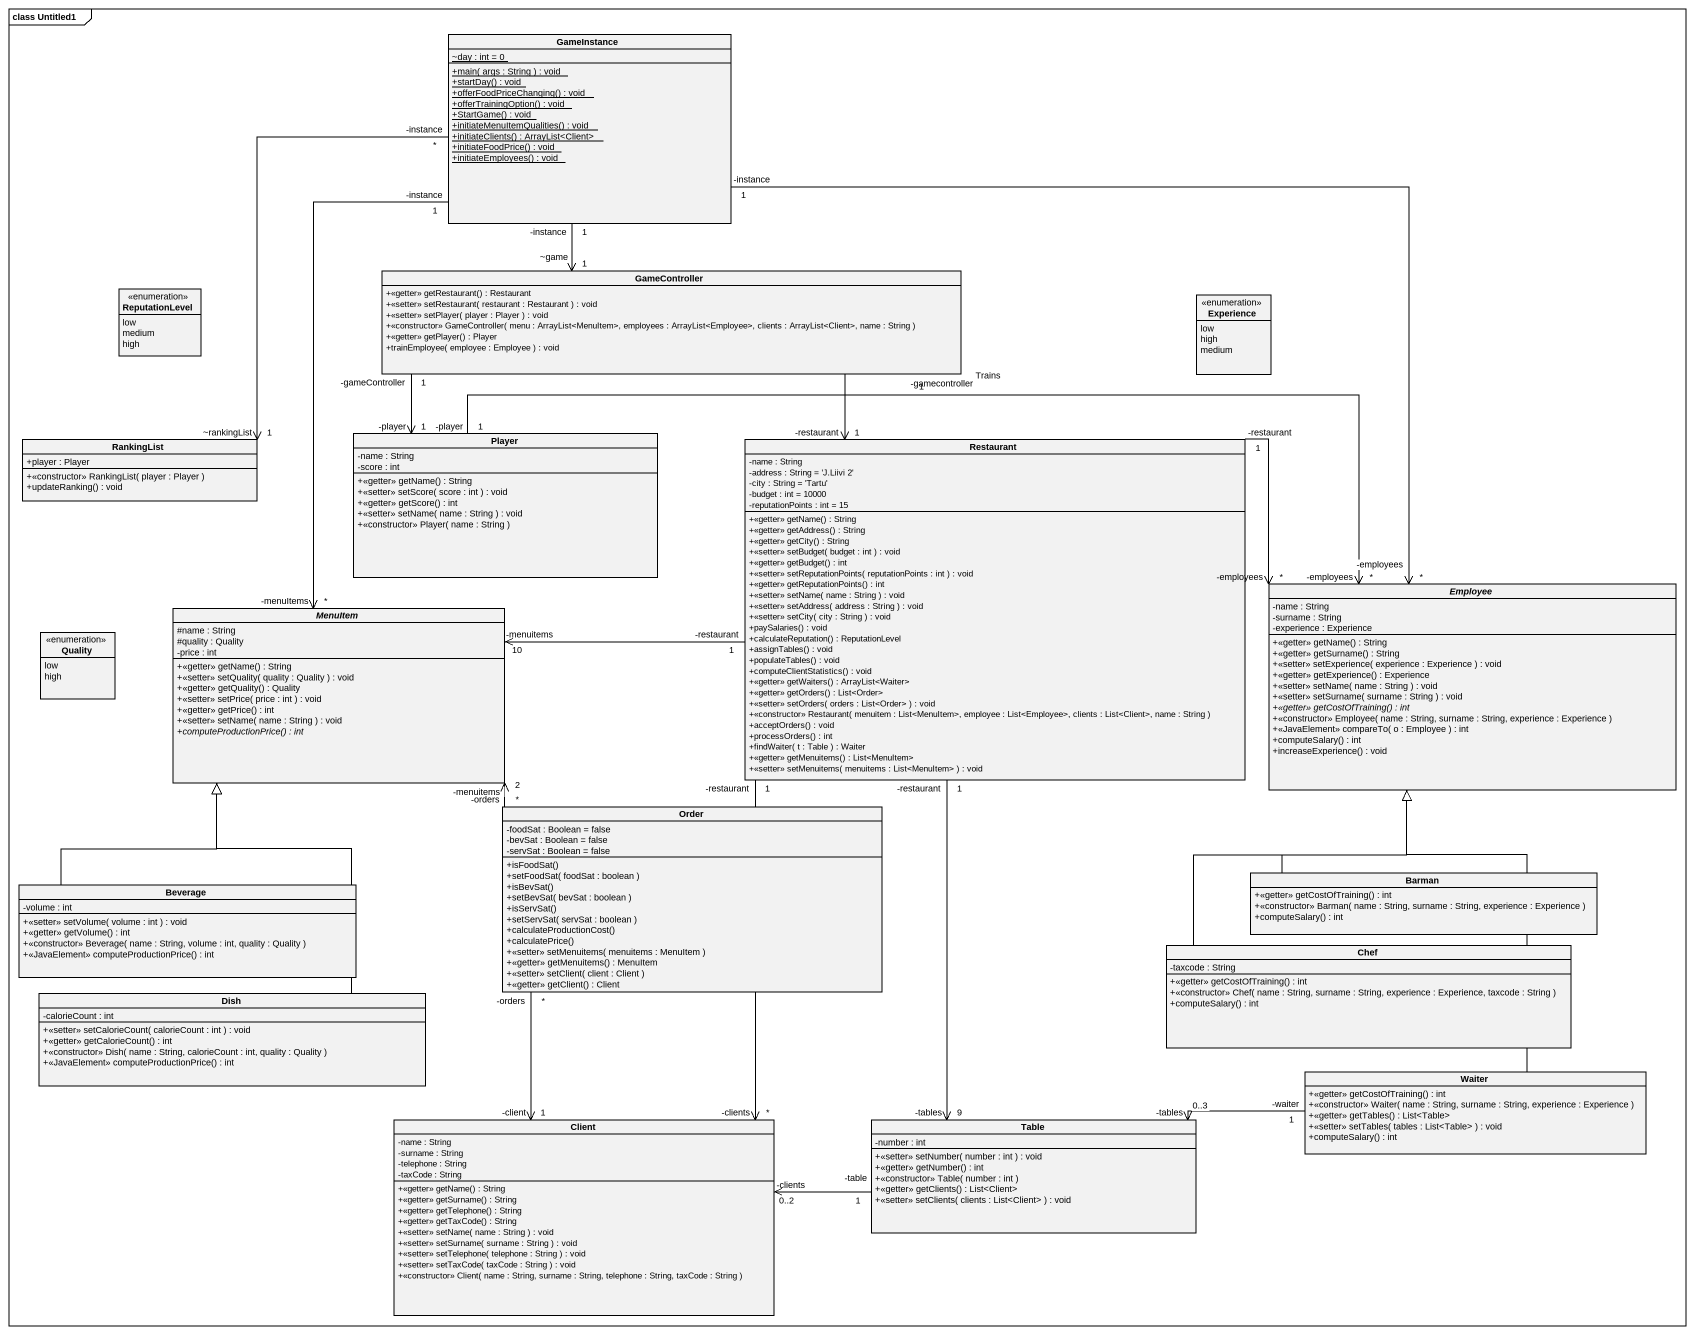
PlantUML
@startuml
mainframe class Untitled1
hide circle
hide empty members
skinparam classAttributeIconSize 0
class GameInstance {
  {static} ~day : int = 0
  {static} +main( args : String ) : void
  {static} +startDay() : void
  {static} +offerFoodPriceChanging() : void
  {static} +offerTrainingOption() : void
  {static} +StartGame() : void
  {static} +initiateMenuItemQualities() : void
  {static} +initiateClients() : ArrayList<Client>
  {static} +initiateFoodPrice() : void
  {static} +initiateEmployees() : void
}
class GameController {
  +<<getter>> getRestaurant() : Restaurant
  +<<setter>> setRestaurant( restaurant : Restaurant ) : void
  +<<setter>> setPlayer( player : Player ) : void
  +<<constructor>> GameController( menu : ArrayList<MenuItem>, employees : ArrayList<Employee>, clients : ArrayList<Client>, name : String )
  +<<getter>> getPlayer() : Player
  +trainEmployee( employee : Employee ) : void
}
enum ReputationLevel {
  low
  medium
  high
}
enum Experience {
  low
  high
  medium
}
class Player {
  -name : String
  -score : int
  +<<getter>> getName() : String
  +<<setter>> setScore( score : int ) : void
  +<<getter>> getScore() : int
  +<<setter>> setName( name : String ) : void
  +<<constructor>> Player( name : String )
}
class RankingList {
  +player : Player
  +<<constructor>> RankingList( player : Player )
  +updateRanking() : void
}
class Restaurant {
  -name : String
  -address : String = 'J.Liivi 2'
  -city : String = 'Tartu'
  -budget : int = 10000
  -reputationPoints : int = 15
  +<<getter>> getName() : String
  +<<getter>> getAddress() : String
  +<<getter>> getCity() : String
  +<<setter>> setBudget( budget : int ) : void
  +<<getter>> getBudget() : int
  +<<setter>> setReputationPoints( reputationPoints : int ) : void
  +<<getter>> getReputationPoints() : int
  +<<setter>> setName( name : String ) : void
  +<<setter>> setAddress( address : String ) : void
  +<<setter>> setCity( city : String ) : void
  +paySalaries() : void
  +calculateReputation() : ReputationLevel
  +assignTables() : void
  +populateTables() : void
  +computeClientStatistics() : void
  +<<getter>> getWaiters() : ArrayList<Waiter>
  +<<getter>> getOrders() : List<Order>
  +<<setter>> setOrders( orders : List<Order> ) : void
  +<<constructor>> Restaurant( menuitem : List<MenuItem>, employee : List<Employee>, clients : List<Client>, name : String )
  +acceptOrders() : void
  +processOrders() : int
  +findWaiter( t : Table ) : Waiter
  +<<getter>> getMenuitems() : List<MenuItem>
  +<<setter>> setMenuitems( menuitems : List<MenuItem> ) : void
}
abstract class Employee {
  -name : String
  -surname : String
  -experience : Experience
  +<<getter>> getName() : String
  +<<getter>> getSurname() : String
  +<<setter>> setExperience( experience : Experience ) : void
  +<<getter>> getExperience() : Experience
  +<<setter>> setName( name : String ) : void
  +<<setter>> setSurname( surname : String ) : void
  {abstract} +<<getter>> getCostOfTraining() : int
  +<<constructor>> Employee( name : String, surname : String, experience : Experience )
  +<<JavaElement>> compareTo( o : Employee ) : int
  +computeSalary() : int
  +increaseExperience() : void
}
abstract class MenuItem {
  #name : String
  #quality : Quality
  -price : int
  +<<getter>> getName() : String
  +<<setter>> setQuality( quality : Quality ) : void
  +<<getter>> getQuality() : Quality
  +<<setter>> setPrice( price : int ) : void
  +<<getter>> getPrice() : int
  +<<setter>> setName( name : String ) : void
  {abstract} +computeProductionPrice() : int
}
enum Quality {
  low
  high
}
class Order {
  -foodSat : Boolean = false
  -bevSat : Boolean = false
  -servSat : Boolean = false
  +isFoodSat()
  +setFoodSat( foodSat : boolean )
  +isBevSat()
  +setBevSat( bevSat : boolean )
  +isServSat()
  +setServSat( servSat : boolean )
  +calculateProductionCost()
  +calculatePrice()
  +<<setter>> setMenuitems( menuitems : MenuItem )
  +<<getter>> getMenuitems() : MenuItem
  +<<setter>> setClient( client : Client )
  +<<getter>> getClient() : Client
}
class Beverage {
  -volume : int
  +<<setter>> setVolume( volume : int ) : void
  +<<getter>> getVolume() : int
  +<<constructor>> Beverage( name : String, volume : int, quality : Quality )
  +<<JavaElement>> computeProductionPrice() : int
}
class Barman {
  +<<getter>> getCostOfTraining() : int
  +<<constructor>> Barman( name : String, surname : String, experience : Experience )
  +computeSalary() : int
}
class Chef {
  -taxcode : String
  +<<getter>> getCostOfTraining() : int
  +<<constructor>> Chef( name : String, surname : String, experience : Experience, taxcode : String )
  +computeSalary() : int
}
class Dish {
  -calorieCount : int
  +<<setter>> setCalorieCount( calorieCount : int ) : void
  +<<getter>> getCalorieCount() : int
  +<<constructor>> Dish( name : String, calorieCount : int, quality : Quality )
  +<<JavaElement>> computeProductionPrice() : int
}
class Waiter {
  +<<getter>> getCostOfTraining() : int
  +<<constructor>> Waiter( name : String, surname : String, experience : Experience )
  +<<getter>> getTables() : List<Table>
  +<<setter>> setTables( tables : List<Table> ) : void
  +computeSalary() : int
}
class Client {
  -name : String
  -surname : String
  -telephone : String
  -taxCode : String
  +<<getter>> getName() : String
  +<<getter>> getSurname() : String
  +<<getter>> getTelephone() : String
  +<<getter>> getTaxCode() : String
  +<<setter>> setName( name : String ) : void
  +<<setter>> setSurname( surname : String ) : void
  +<<setter>> setTelephone( telephone : String ) : void
  +<<setter>> setTaxCode( taxCode : String ) : void
  +<<constructor>> Client( name : String, surname : String, telephone : String, taxCode : String )
}
class Table {
  -number : int
  +<<setter>> setNumber( number : int ) : void
  +<<getter>> getNumber() : int
  +<<constructor>> Table( number : int )
  +<<getter>> getClients() : List<Client>
  +<<setter>> setClients( clients : List<Client> ) : void
}
GameInstance "-instance\n1" --> "~game\n1" GameController
GameInstance "1\n-instance" --> "-employees\n*" Employee
GameInstance "-instance\n1" --> "-menuItems\n*" MenuItem
GameController "-gameController\n1" --> "1\n-player" Player
GameController "1\n-gamecontroller" --> "1\n-restaurant" Restaurant
Player "1\n-player" -right-> "*\n-employees" Employee : Trains
RankingList "1\n~rankingList" <-up- "*\n-instance" GameInstance
Restaurant "1\n-restaurant" --> "*\n-clients" Client
Restaurant "1\n-restaurant" --> "9\n-tables" Table
Employee "*\n-employees" <-left- "1\n-restaurant" Restaurant
MenuItem "10\n-menuitems" <-right- "1\n-restaurant" Restaurant
Order "-orders\n*" -left-> "-menuitems\n2" MenuItem
Order "-orders\n*" --> "-client\n1" Client
Beverage -up-|> MenuItem
Barman -up-|> Employee
Chef -up-|> Employee
Dish -up-|> MenuItem
Waiter -up-|> Employee
Waiter "-waiter\n1" -left-> "-tables\n0..3" Table
Client "0..2\n-clients" <-right- "1\n-table" Table
@enduml
